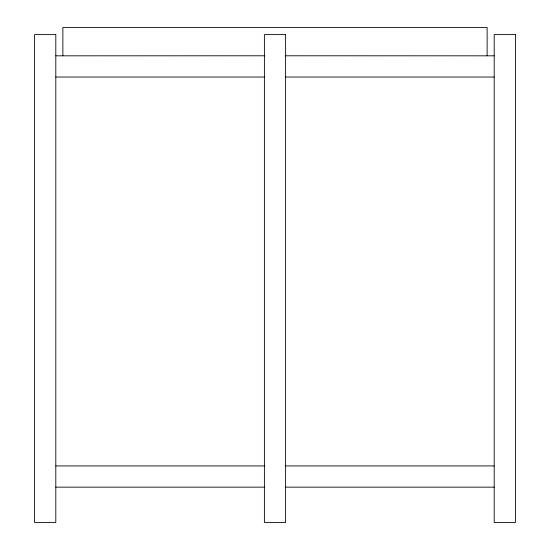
<?xml version="1.0" encoding="UTF-8"?>
<svg xmlns="http://www.w3.org/2000/svg" width="550" height="550" viewBox="0 0 550 550"><rect width="100%" height="100%" fill="white"/><g stroke="black" fill="none" stroke-linecap="round" stroke-linejoin="round"><path stroke-width="0.82" d="M55.804 55.825L264.763 55.784M285.237 55.784L494.196 55.825M55.804 77.034L264.392 77.034M285.608 77.034L494.196 77.034M55.804 465.933L264.392 465.933M285.608 465.933L494.196 465.933M55.804 487.149L264.392 487.149M285.608 487.149L494.196 487.149M487.128 55.784L487.128 27.5L62.872 27.5L62.872 55.784M55.804 34.609L34.588 34.609L34.588 522.5L55.804 522.5L55.804 34.609M285.608 34.609L264.392 34.609L264.392 522.5L285.608 522.5L285.608 34.609M515.412 34.609L494.196 34.609L494.196 522.5L515.412 522.5L515.412 34.609"/></g></svg>
